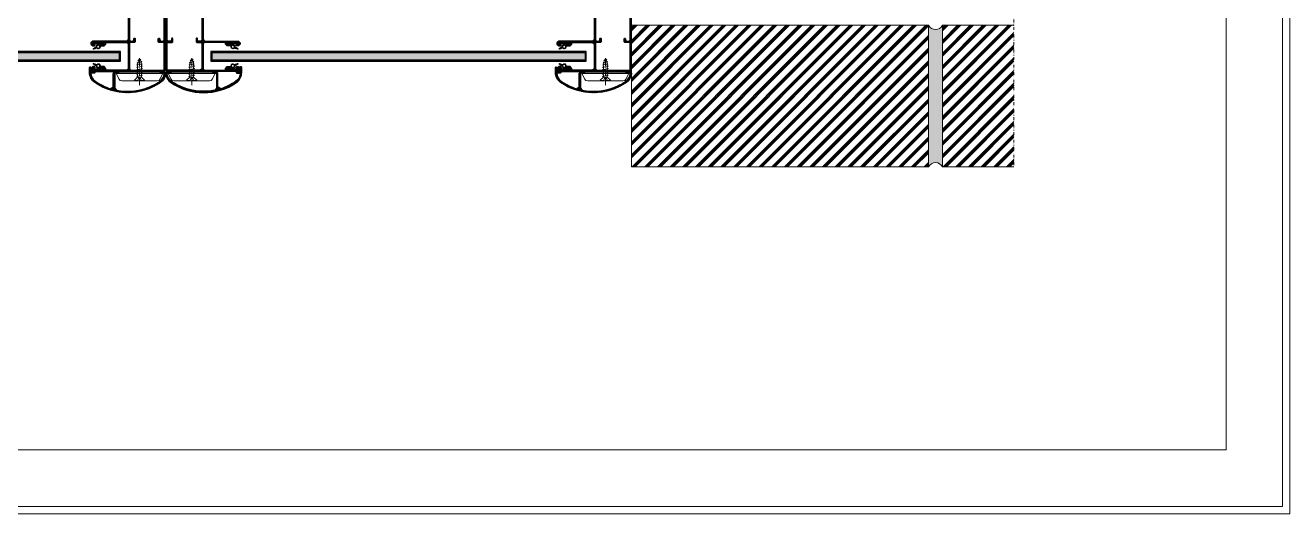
# Model space of a CAD drawing. Header units: millimetres. Extents: x 0 to 7790, y 0 to 17467.
# Drawn here: x 6896 to 7790, y 0 to 345 of the extents above; entities that cross this region are included whole.
import ezdxf

# ---------------------------------------------------------------- set-up
doc = ezdxf.new("R2010")
doc.units = ezdxf.units.MM
for name, pattern in [('DIVIDE', [5.3, 2, -1, 0.15, -1, 0.15, -1]), ('gen7a', [6.875, 4.75, -0.875, 0.375, -0.875]), ('HIDDEN2', [4.7625, 3.175, -1.5875])]:
    doc.linetypes.add(name, pattern=pattern)
doc.layers.get('0').update_dxf_attribs({"lineweight": 15})
for name, color, linetype, lineweight in [('_MB_hidden_0.09', 125, 'HIDDEN2', 9), ('_MB_konstrukcje_0.15', 251, 'Continuous', 15), ('_MB_kreskowanie_konstrukcje_0.09', 250, 'Continuous', 9), ('_MB_kreskowanie_pancerz_0.09', 137, 'Continuous', 9), ('_MB_kreskowanie_profile_0.09', 7, 'Continuous', 9), ('_MB_kreskowanie_uszczelki_0.09', 252, 'Continuous', 9), ('_MB_osie_0.09', 51, 'gen7a', 9), ('_MB_profile_0.25', 7, 'Continuous', 25), ('_MB_profile_tworzywo_0.15', 33, 'Continuous', 15), ('_MB_ramka_0.15', 124, 'Continuous', 15), ('_MB_solid', 7, 'Continuous', 9), ('_MB_urwania_0.09', 133, 'DIVIDE', 9), ('_MB_uszczelki_0.15', 140, 'Continuous', 15)]:
    doc.layers.add(name, color=color, linetype=linetype, lineweight=lineweight)
doc.layers.add('_MB_pomocnicze_niedrukowane', color=220, linetype='Continuous', lineweight=15, plot=False)

# ---------------------------------------------------------------- blocks, each defined once
blk = doc.blocks.new("-U1'PR")
at = {"layer": '_MB_kreskowanie_uszczelki_0.09', "transparency": 33554687}
h = blk.add_hatch(dxfattribs=at)
h.set_pattern_fill('DOTS', color=256, scale=0.2, angle=-45, style=0)
h.set_pattern_definition([(315, (-5304.15352, -16174.49385), (0.3367596045, 0.1122532015), [0, -0.3175])])
h.paths.add_polyline_path([(3.4, 0), (3.65, 0.25), (3.65, 0.34), (3.43, 0.59), (0.59, 0.89), (0.5, 0.99), (0.5, 1.26), (0.56, 1.35, 1.144878), (-1.09, 3.83), (-1.19, 3.8), (-3.33, 4.48, 0.876976), (-3.54, 4.03), (-1.65, 2.82), (-1.6, 2.74, 0.293638), (-0.76, 1.35), (-0.7, 1.26), (-0.7, 0.99), (-0.79, 0.89), (-3.63, 0.59), (-3.85, 0.34), (-3.85, 0.25), (-3.6, 0)])
h.paths.add_polyline_path([(-0.1, 3.7, -1), (-0.1, 1.7, -1)], flags=16)
at = {"layer": '_MB_uszczelki_0.15'}
blk.add_lwpolyline([(0.5, 1.26), (0.56, 1.35, 1.144878), (-1.09, 3.83), (-1.19, 3.8), (-3.33, 4.48, 0.876976), (-3.54, 4.03), (-1.65, 2.82), (-1.6, 2.74, 0.293638), (-0.76, 1.35), (-0.7, 1.26), (-0.7, 0.99), (-0.79, 0.89), (-3.63, 0.59), (-3.85, 0.34), (-3.85, 0.25), (-3.6, 0), (3.4, 0), (3.65, 0.25), (3.65, 0.34), (3.43, 0.59), (0.59, 0.89), (0.5, 0.99)], format="xyb", close=True, dxfattribs=at)
blk.add_circle((-0.1, 2.7), 1, dxfattribs=at)
blk = doc.blocks.new("-PPMO'53")
at = {"layer": '_MB_kreskowanie_profile_0.09', "transparency": 33554687}
h = blk.add_hatch(dxfattribs=at)
h.set_pattern_fill('JIS_WOOD', color=256, scale=0.5, style=0)
h.set_pattern_definition([(45, (15124.365, -5139.6025), (-0.2499999996, 0.2499999996), [])])
h.paths.add_polyline_path([(23.1, -26.5), (40.7, -26.5), (41.7, -27.5), (41.7, -41.8), (41.2, -42.3), (40.4, -42.3), (39.2, -43.5), (39.2, -45.8), (39.45, -46.23), (39.95, -46.23), (40.2, -45.8), (40.2, -44.05), (40.58, -43.4), (41.33, -43.4), (41.7, -44.05), (41.7, -51.05), (41.33, -51.7), (40.58, -51.7), (40.2, -51.05), (40.2, -50.3), (39.95, -49.87), (39.45, -49.87), (39.2, -50.3), (39.2, -51.5), (40.5, -52.8), (41.4, -52.8), (42.7, -51.5), (42.7, -1), (41.7, 0), (1, 0), (0, -1), (0, -25.2), (1.3, -26.5), (20.1, -26.5), (21.1, -27.5), (21.1, -51.5), (22.4, -52.8), (23.3, -52.8), (24.6, -51.5), (24.6, -50.3), (24.35, -49.87), (23.85, -49.87), (23.6, -50.3), (23.6, -51.05), (23.23, -51.7), (22.48, -51.7), (22.1, -51.05), (22.1, -44.05), (22.48, -43.4), (23.23, -43.4), (23.6, -44.05), (23.6, -45.8), (23.85, -46.23), (24.35, -46.23), (24.6, -45.8), (24.6, -43.5), (23.4, -42.3), (22.6, -42.3), (22.1, -41.8), (22.1, -27.5)])
h.paths.add_polyline_path([(22.6, -25.5), (22.1, -25), (22.1, -22), (21.7, -21.5), (19.4, -21.5), (18.97, -21.75), (18.97, -22.25), (19.4, -22.5), (20.6, -22.5), (21.1, -23), (21.1, -25), (20.6, -25.5), (2, -25.5), (1, -24.5), (1, -23.5), (1.5, -23), (2.4, -23), (2.83, -22.75), (2.83, -22.25), (2.4, -22), (1.5, -22), (1, -21.5), (1, -14.5), (1.5, -14), (2.3, -14), (2.73, -13.75), (2.73, -13.25), (2.3, -13), (1.5, -13), (1, -12.5), (1, -5.5), (1.5, -5), (2.3, -5), (2.73, -4.75), (2.73, -4.25), (2.3, -4), (1.5, -4), (1, -3.5), (1, -1.5), (1.5, -1), (20.6, -1), (21.1, -1.5), (21.1, -3.7), (20.6, -4.2), (19.5, -4.2), (19.07, -4.45), (19.07, -4.95), (19.5, -5.2), (21.7, -5.2), (22.1, -4.7), (22.1, -1.5), (22.6, -1), (41.2, -1), (41.7, -1.5), (41.7, -13.25), (41.7, -24.5), (40.7, -25.5)], flags=16)
at = {"layer": '_MB_solid', "transparency": 33554687}
h = blk.add_hatch(color=256, dxfattribs=at)
h.dxf.hatch_style = 1
h.paths.add_polyline_path([(42.7, -1), (41.7, 0), (1, 0), (0, -1), (0, -25.2), (1.3, -26.5), (20.1, -26.5), (21.1, -27.5), (21.1, -51.5), (22.4, -52.8), (23.3, -52.8), (24.6, -51.5), (24.6, -50.3), (24.35, -49.87), (23.85, -49.87), (23.6, -50.3), (23.6, -51.05), (23.23, -51.7), (22.48, -51.7), (22.1, -51.05), (22.1, -44.05), (22.48, -43.4), (23.23, -43.4), (23.6, -44.05), (23.6, -45.8), (23.85, -46.23), (24.35, -46.23), (24.6, -45.8), (24.6, -43.5), (23.4, -42.3), (22.6, -42.3), (22.1, -41.8), (22.1, -27.5), (23.1, -26.5), (40.7, -26.5), (41.7, -27.5), (41.7, -41.8), (41.2, -42.3), (40.4, -42.3), (39.2, -43.5), (39.2, -45.8), (39.45, -46.23), (39.95, -46.23), (40.2, -45.8), (40.2, -44.05), (40.58, -43.4), (41.33, -43.4), (41.7, -44.05), (41.7, -51.05), (41.33, -51.7), (40.58, -51.7), (40.2, -51.05), (40.2, -50.3), (39.95, -49.87), (39.45, -49.87), (39.2, -50.3), (39.2, -51.5), (40.5, -52.8), (41.4, -52.8), (42.7, -51.5)])
h.paths.add_polyline_path([(22.6, -25.5), (22.1, -25), (22.1, -22), (21.7, -21.5), (19.4, -21.5), (18.97, -21.75), (18.97, -22.25), (19.4, -22.5), (20.6, -22.5), (21.1, -23), (21.1, -25), (20.6, -25.5), (2, -25.5), (1, -24.5), (1, -23.5), (1.5, -23), (2.4, -23), (2.83, -22.75), (2.83, -22.25), (2.4, -22), (1.5, -22), (1, -21.5), (1, -14.5), (1.5, -14), (2.3, -14), (2.73, -13.75), (2.73, -13.25), (2.3, -13), (1.5, -13), (1, -12.5), (1, -5.5), (1.5, -5), (2.3, -5), (2.73, -4.75), (2.73, -4.25), (2.3, -4), (1.5, -4), (1, -3.5), (1, -1.5), (1.5, -1), (20.6, -1), (21.1, -1.5), (21.1, -3.7), (20.6, -4.2), (19.5, -4.2), (19.07, -4.45), (19.07, -4.95), (19.5, -5.2), (21.7, -5.2), (22.1, -4.7), (22.1, -1.5), (22.6, -1), (41.2, -1), (41.7, -1.5), (41.7, -13.25), (41.7, -24.5), (40.7, -25.5)], flags=16)
at = {"layer": '_MB_profile_0.25'}
for points in [[(22.4, -52.8), (23.3, -52.8), (24.6, -51.5), (24.6, -50.3), (24.35, -49.87), (23.85, -49.87), (23.6, -50.3), (23.6, -51.05), (23.23, -51.7), (22.48, -51.7), (22.1, -51.05), (22.1, -44.05), (22.48, -43.4), (23.23, -43.4), (23.6, -44.05), (23.6, -45.8), (23.85, -46.23), (24.35, -46.23), (24.6, -45.8), (24.6, -43.5), (23.4, -42.3), (22.6, -42.3), (22.1, -41.8), (22.1, -27.5), (23.1, -26.5), (40.7, -26.5), (41.7, -27.5), (41.7, -41.8), (41.2, -42.3), (40.4, -42.3), (39.2, -43.5), (39.2, -45.8), (39.45, -46.23), (39.95, -46.23), (40.2, -45.8), (40.2, -44.05), (40.58, -43.4), (41.33, -43.4), (41.7, -44.05), (41.7, -51.05), (41.33, -51.7), (40.58, -51.7), (40.2, -51.05), (40.2, -50.3), (39.95, -49.87), (39.45, -49.87), (39.2, -50.3), (39.2, -51.5), (40.5, -52.8), (41.4, -52.8), (42.7, -51.5), (42.7, -1), (41.7, 0), (1, 0), (0, -1), (0, -25.2), (1.3, -26.5), (20.1, -26.5), (21.1, -27.5), (21.1, -51.5)], [(22.1, -4.7), (21.7, -5.2), (19.5, -5.2), (19.07, -4.95), (19.07, -4.45), (19.5, -4.2), (20.6, -4.2), (21.1, -3.7), (21.1, -1.5), (20.6, -1), (1.5, -1), (1, -1.5), (1, -3.5), (1.5, -4), (2.3, -4), (2.73, -4.25), (2.73, -4.75), (2.3, -5), (1.5, -5), (1, -5.5), (1, -12.5), (1.5, -13), (2.3, -13), (2.73, -13.25), (2.73, -13.75), (2.3, -14), (1.5, -14), (1, -14.5), (1, -21.5), (1.5, -22), (2.4, -22), (2.83, -22.25), (2.83, -22.75), (2.4, -23), (1.5, -23), (1, -23.5), (1, -24.5), (2, -25.5), (20.6, -25.5), (21.1, -25), (21.1, -23), (20.6, -22.5), (19.4, -22.5), (18.97, -22.25), (18.97, -21.75), (19.4, -21.5), (21.7, -21.5), (22.1, -22), (22.1, -25), (22.6, -25.5), (40.7, -25.5), (41.7, -24.5), (41.7, -13.25), (41.7, -1.5), (41.2, -1), (22.6, -1), (22.1, -1.5)]]:
    blk.add_lwpolyline(points, close=True, dxfattribs=at)
blk = doc.blocks.new("-PPMO53'G")
blk.add_blockref("-PPMO'53", (0, 0))
at = {"xscale": -1, "rotation": 270}
blk.add_blockref("-U1'PR", (22.4, -47.55), dxfattribs=at)
at = {"rotation": 90}
blk.add_blockref("-U1'PR", (41.4, -47.55), dxfattribs=at)
blk = doc.blocks.new('-MB-86_zabudowa_WO_OD_3')
at = {"layer": '_MB_kreskowanie_konstrukcje_0.09'}
h = blk.add_hatch(dxfattribs=at)
h.set_pattern_fill('PLAST', color=256, angle=45)
h.set_pattern_definition([(45, (0, 214.5), (-4.49013, 4.49013), []), (45, (-0.561, 215.061), (-4.49013, 4.49013), []), (45, (-1.1225, 215.6225), (-4.49013, 4.49013), [])])
h.paths.add_polyline_path([(-87, 250), (-187, 250), (-187, 199.5), (-87, 199.5)])
h = blk.add_hatch(dxfattribs=at)
h.set_pattern_fill('AR-SAND', color=256, scale=0.05)
h.set_pattern_definition([(37.5, (0, 160), (-0.080002, 2.447066), [0, -1.9304, 0, -2.159, 0, -2.06375]), (7.5, (0, 160), (2.247616, 3.584126), [0, -1.0414, 0, -1.7399, 0, -0.66675]), (327.5, (-1.562, 160), (3.954962, 0.007186), [0, -0.635, 0, -2.286, 0, -2.9845]), (317.5, (-1.562, 160), (3.81778, 1.114647), [0, -0.3175, 0, -1.4986, 0, -1.7145])])
h.paths.add_polyline_path([(-187, 199.5, -0.6), (-187, 189.5), (-87, 189.5, -0.6), (-87, 199.5)])
h = blk.add_hatch(dxfattribs=at)
h.set_pattern_fill('PLAST', color=256, angle=45)
h.set_pattern_definition([(45, (0, -5.5), (-4.49013, 4.49013), []), (45, (-0.561, -4.939), (-4.49013, 4.49013), []), (45, (-1.1225, -4.3775), (-4.49013, 4.49013), [])])
h.paths.add_polyline_path([(-87, -20.5), (-87, 189.5), (-187, 189.5), (-187, -20.5)])
at = {"layer": '_MB_konstrukcje_0.15'}
blk.add_lwpolyline([(-187, 250), (-187, 199.5), (-87, 199.5), (-87, 250)], dxfattribs=at)
blk.add_lwpolyline([(-187, 189.5, 0.6), (-187, 199.5), (-87, 199.5, 0.6), (-87, 189.5)], format="xyb", close=True, dxfattribs=at)
blk.add_lwpolyline([(-187, -20.5), (-87, -20.5), (-87, 189.5), (-187, 189.5)], close=True, dxfattribs=at)
at = {"layer": '_MB_urwania_0.09'}
blk.add_lwpolyline([(235, -10), (235, 250), (-187, 250)], dxfattribs=at)
blk = doc.blocks.new('*U302')
at = {"layer": '_MB_kreskowanie_pancerz_0.09', "transparency": 33554585}
h = blk.add_hatch(color=256, dxfattribs=at)
h.dxf.hatch_style = 1
h.paths.add_polyline_path([(6.3, 2.7), (6.3, -2.7), (270.2, -2.7), (270.2, 2.7)])
at = {"layer": '_MB_kreskowanie_profile_0.09'}
h = blk.add_hatch(dxfattribs=at)
h.set_pattern_fill('JIS_WOOD', color=256, scale=0.5)
h.set_pattern_definition([(45, (-8445.51697, -1091.06414), (-0.25, 0.25), [])])
h.paths.add_polyline_path([(5.5, 3.5), (5.5, -3.5), (271, -3.51), (271, 3.5)])
h.paths.add_polyline_path([(6.3, -2.7), (6.3, 2.7), (270.2, 2.7), (270.2, -2.7)], flags=16)
at = {"layer": '_MB_solid'}
h = blk.add_hatch(color=256, dxfattribs=at)
h.dxf.hatch_style = 1
h.paths.add_polyline_path([(5.5, 3.5), (5.5, -3.5), (271, -3.51), (271, 3.5)])
h.paths.add_polyline_path([(6.3, 2.7), (270.2, 2.7), (270.2, -2.7), (6.3, -2.7)], flags=16)
at = {"layer": '_MB_profile_0.25'}
for points in [[(5.5, 3.5), (5.5, -3.5), (271, -3.51), (271, 3.5), (5.5, 3.5)], [(270.2, 2.7), (270.2, -2.7), (6.3, -2.7), (6.3, 2.7), (270.2, 2.7)]]:
    blk.add_lwpolyline(points, dxfattribs=at)
blk = doc.blocks.new("-N'PPDO")
at = {"layer": '_MB_kreskowanie_profile_0.09'}
h = blk.add_hatch(dxfattribs=at)
h.set_pattern_fill('JIS_WOOD', color=256, scale=0.5)
h.set_pattern_definition([(45, (-504.69944, -334.26306), (-0.25, 0.25), [])])
h.paths.add_polyline_path([(-10.64, 14.8), (-1.3, 14.8), (-0.41, 15.21), (0, 16.1), (0, 18.05), (-0.28, 18.53), (-0.83, 18.53), (-1.1, 18.05), (-1.1, 16), (-1.3, 15.8), (-11.67, 15.8), (-13.14, 17.01, -0.20235), (-6.89, 47.6, -0.228408), (-1.31, 50.8), (-1.1, 50.6), (-1.1, 48.55), (-0.83, 48.08), (-0.28, 48.08), (0, 48.55), (0, 50.5), (-0.19, 51.18), (-0.71, 51.66), (-1.39, 51.8, 0.228141), (-7.71, 48.17, 0.309574), (-7.73, 1.66, 0.247557), (-0.8, -2), (3, -2), (3.43, -1.75), (3.43, -1.25), (3, -1), (0.2, -1), (0, -0.8), (0, 1.4), (-0.25, 1.83), (-0.75, 1.83), (-1, 1.4), (-1, -0.86), (-1.21, -1.06, -0.230284), (-6.84, 2.14, -0.074631), (-12.07, 12.85)])
at = {"layer": '_MB_solid'}
blk.add_hatch(color=256, dxfattribs=at).paths.add_polyline_path([(-6.89, 47.6, -0.228408), (-1.31, 50.8), (-1.1, 50.6), (-1.1, 48.55), (-0.83, 48.08), (-0.28, 48.08), (0, 48.55), (0, 50.5), (-0.19, 51.18), (-0.71, 51.66), (-1.39, 51.8, 0.228141), (-7.71, 48.17, 0.309574), (-7.73, 1.66, 0.247557), (-0.8, -2), (3, -2), (3.43, -1.75), (3.43, -1.25), (3, -1), (0.2, -1), (0, -0.8), (0, 1.4), (-0.25, 1.83), (-0.75, 1.83), (-1, 1.4), (-1, -0.86), (-1.21, -1.06, -0.230284), (-6.84, 2.14, -0.074631), (-12.07, 12.85), (-10.64, 14.8), (-1.3, 14.8), (-0.41, 15.21), (0, 16.1), (0, 18.05), (-0.28, 18.53), (-0.83, 18.53), (-1.1, 18.05), (-1.1, 16), (-1.3, 15.8), (-11.67, 15.8), (-13.14, 17.01, -0.20235)])
at = {"layer": '_MB_profile_0.25'}
blk.add_lwpolyline([(0, 18.05), (-0.28, 18.53), (-0.83, 18.53), (-1.1, 18.05), (-1.1, 16), (-1.3, 15.8), (-11.67, 15.8), (-13.14, 17.01, -0.20235), (-6.89, 47.6, -0.228408), (-1.31, 50.8), (-1.1, 50.6), (-1.1, 48.55), (-0.83, 48.08), (-0.28, 48.08), (0, 48.55), (0, 50.5), (-0.19, 51.18), (-0.71, 51.66), (-1.39, 51.8, 0.228141), (-7.71, 48.17, 0.309574), (-7.73, 1.66, 0.247557), (-0.8, -2), (3, -2), (3.43, -1.75), (3.43, -1.25), (3, -1), (0.2, -1), (0, -0.8), (0, 1.4), (-0.25, 1.83), (-0.75, 1.83), (-1, 1.4), (-1, -0.86), (-1.21, -1.06, -0.230284), (-6.84, 2.14, -0.074631), (-12.07, 12.85), (-10.64, 14.8), (-1.3, 14.8), (-0.41, 15.21), (0, 16.1)], format="xyb", close=True, dxfattribs=at)
blk = doc.blocks.new('-PZO_bok')
at = {"layer": '_MB_profile_tworzywo_0.15'}
for points in [[(-5.06, -14.72), (-1.56, -16.35), (-1.36, -16.35), (-0.9, -14.65), (-0.4, -14.65), (0, -14.25), (0, -13.49), (0, 13.49), (0, 14.25), (-0.4, 14.65), (-0.9, 14.65), (-1.36, 16.35), (-1.56, 16.35), (-5.06, 14.72), (-6.11, 13.79), (-6.5, 12.45), (-6.5, -12.45), (-6.11, -13.79), (-5.06, -14.72)], [(-1.36, -16.35), (-1.36, 16.35)], [(-0.9, 14.65), (-0.9, -14.65)]]:
    blk.add_lwpolyline(points, dxfattribs=at)
blk = doc.blocks.new('-3.9x16_DIN_7982')
at = {"layer": '_MB_hidden_0.09'}
for points in [[(-3.75, 0), (3.75, 0)], [(-3.75, 0), (-3.75, -0.3)], [(-1.39, 0), (-0.74, -1.78)], [(1.39, 0), (0.74, -1.78)], [(3.75, 0), (3.75, -0.3)], [(-3.75, -0.3), (3.75, -0.3)], [(-1.35, -2.7), (-3.75, -0.3)], [(-1.95, -4.02), (1.95, -3.22)], [(-1.95, -4.02), (-1.35, -3.62)], [(-1.35, -4.42), (-1.95, -4.02)], [(-1.95, -5.62), (1.95, -4.82)], [(-1.95, -5.62), (-1.35, -5.22)], [(-1.35, -6.02), (-1.95, -5.62)], [(1.95, -6.42), (-1.95, -7.22)], [(-1.95, -7.22), (-1.35, -6.82)], [(-1.34, -7.62), (-1.95, -7.22)], [(-1.95, -8.82), (1.95, -8.02)], [(-1.95, -8.82), (-1.35, -8.42)], [(-1.35, -9.22), (-1.95, -8.82)], [(-1.35, -2.7), (1.35, -2.7)], [(-1.35, -3.62), (-1.35, -2.7)], [(-1.35, -5.22), (-1.35, -4.42)], [(-1.35, -6.82), (-1.35, -6.02)], [(-1.35, -8.42), (-1.35, -7.62)], [(1.35, -2.7), (3.75, -0.3)], [(1.35, -2.7), (1.35, -2.82)], [(1.35, -2.82), (1.95, -3.22)], [(1.95, -3.22), (1.35, -3.62)], [(1.35, -3.62), (1.35, -4.42)], [(1.35, -4.42), (1.95, -4.82)], [(1.95, -4.82), (1.35, -5.22)], [(1.35, -5.22), (1.35, -6.02)], [(1.35, -6.02), (1.95, -6.42)], [(1.95, -6.42), (1.35, -6.82)], [(1.35, -6.82), (1.35, -7.62)], [(1.35, -7.62), (1.95, -8.02)], [(1.95, -8.02), (1.35, -8.42)], [(1.35, -8.42), (1.35, -9.22)], [(1.95, -9.62), (-1.95, -10.42)], [(-1.95, -10.42), (-1.35, -10.02)], [(-1.34, -10.82), (-1.95, -10.42)], [(-1.82, -12.02), (1.93, -11.22)], [(-1.82, -12.02), (-1.3, -11.62)], [(-1.16, -12.42), (-1.82, -12.02)], [(1.66, -12.82), (-1.58, -13.62)], [(-1.58, -13.62), (-1.18, -13.16)], [(-0.87, -14.02), (-1.58, -13.62)], [(-1.35, -10.02), (-1.35, -9.22)], [(-1.3, -11.62), (-1.34, -10.82)], [(-1.18, -13.16), (-1.16, -12.42)], [(1.13, -14.42), (-0.91, -15.22)], [(-0.91, -15.22), (-0.63, -14.76)], [(-0.33, -15.44), (-0.91, -15.22)], [(-0.63, -14.76), (-0.87, -14.02)], [(0, -16), (-0.33, -15.44)], [(0.39, -14.97), (0, -16)], [(1.13, -14.42), (0.39, -14.97)], [(1.01, -13.22), (0.75, -14.09)], [(0.75, -14.09), (1.13, -14.42)], [(1.66, -12.82), (1.01, -13.22)], [(1.3, -11.62), (1.19, -12.42)], [(1.19, -12.42), (1.66, -12.82)], [(1.93, -11.22), (1.3, -11.62)], [(1.35, -9.22), (1.95, -9.62)], [(1.95, -9.62), (1.35, -10.02)], [(1.35, -10.02), (1.35, -10.82)], [(1.35, -10.82), (1.93, -11.22)]]:
    blk.add_lwpolyline(points, dxfattribs=at)
blk.add_lwpolyline([(-0.74, -1.78, 0.550726), (0.74, -1.78)], format="xyb", dxfattribs=at)
at = {"layer": '_MB_osie_0.09'}
blk.add_lwpolyline([(0, 3), (0, -16)], dxfattribs=at)
blk = doc.blocks.new('*U324')
blk.add_blockref('-3.9x16_DIN_7982', (0, 0))

msp = doc.modelspace()

# ---------------------------------------------------------------- linework, layer by layer
at = {"layer": '_MB_pomocnicze_niedrukowane'}
msp.add_lwpolyline([(45, 10745), (7745, 10745), (7745, 45), (45, 45)], close=True, dxfattribs=at)
at = {"layer": '_MB_ramka_0.15'}
for points in [[(0, 10925), (7790, 10925), (7790, 0), (0, 0)], [(5, 10920), (7785, 10920), (7785, 5), (5, 5)]]:
    msp.add_lwpolyline(points, close=True, dxfattribs=at)
msp.add_lwpolyline([(5245, 2645), (7745, 2645), (7745, 45), (5245, 45), (5245, 2645)], dxfattribs=at)

# ---------------------------------------------------------------- block references
at = {"xscale": -1}
for name, p, rotation in [('-MB-86_zabudowa_WO_OD_3', (7345, 432), 270), ("-PPMO53'G", (6995, 355), 90), ("-N'PPDO", (6943.2, 312.3), 270), ("-N'PPDO", (7272.7, 312.3), 270)]:
    msp.add_blockref(name, p, dxfattribs=dict(at, rotation=rotation))
for name, p, rotation in [("-PPMO53'G", (6995, 355), 270), ("-PPMO53'G", (7324.5, 355), 270), ('*U324', (6976.528, 305.712), 180), ("-N'PPDO", (7046.8, 312.3), 90), ('*U324', (7013.472, 305.712), 180), ('*U324', (7306.028, 305.712), 180), ('-PZO_bok', (6976.528, 312.212), 90), ('-PZO_bok', (7013.472, 312.212), 90), ('-PZO_bok', (7306.028, 312.212), 90)]:
    msp.add_blockref(name, p, dxfattribs=dict(rotation=rotation))
for p in [(6692, 323.1), (7021.5, 323.1)]:
    msp.add_blockref('*U302', p)

doc.saveas('drawing.dxf')
